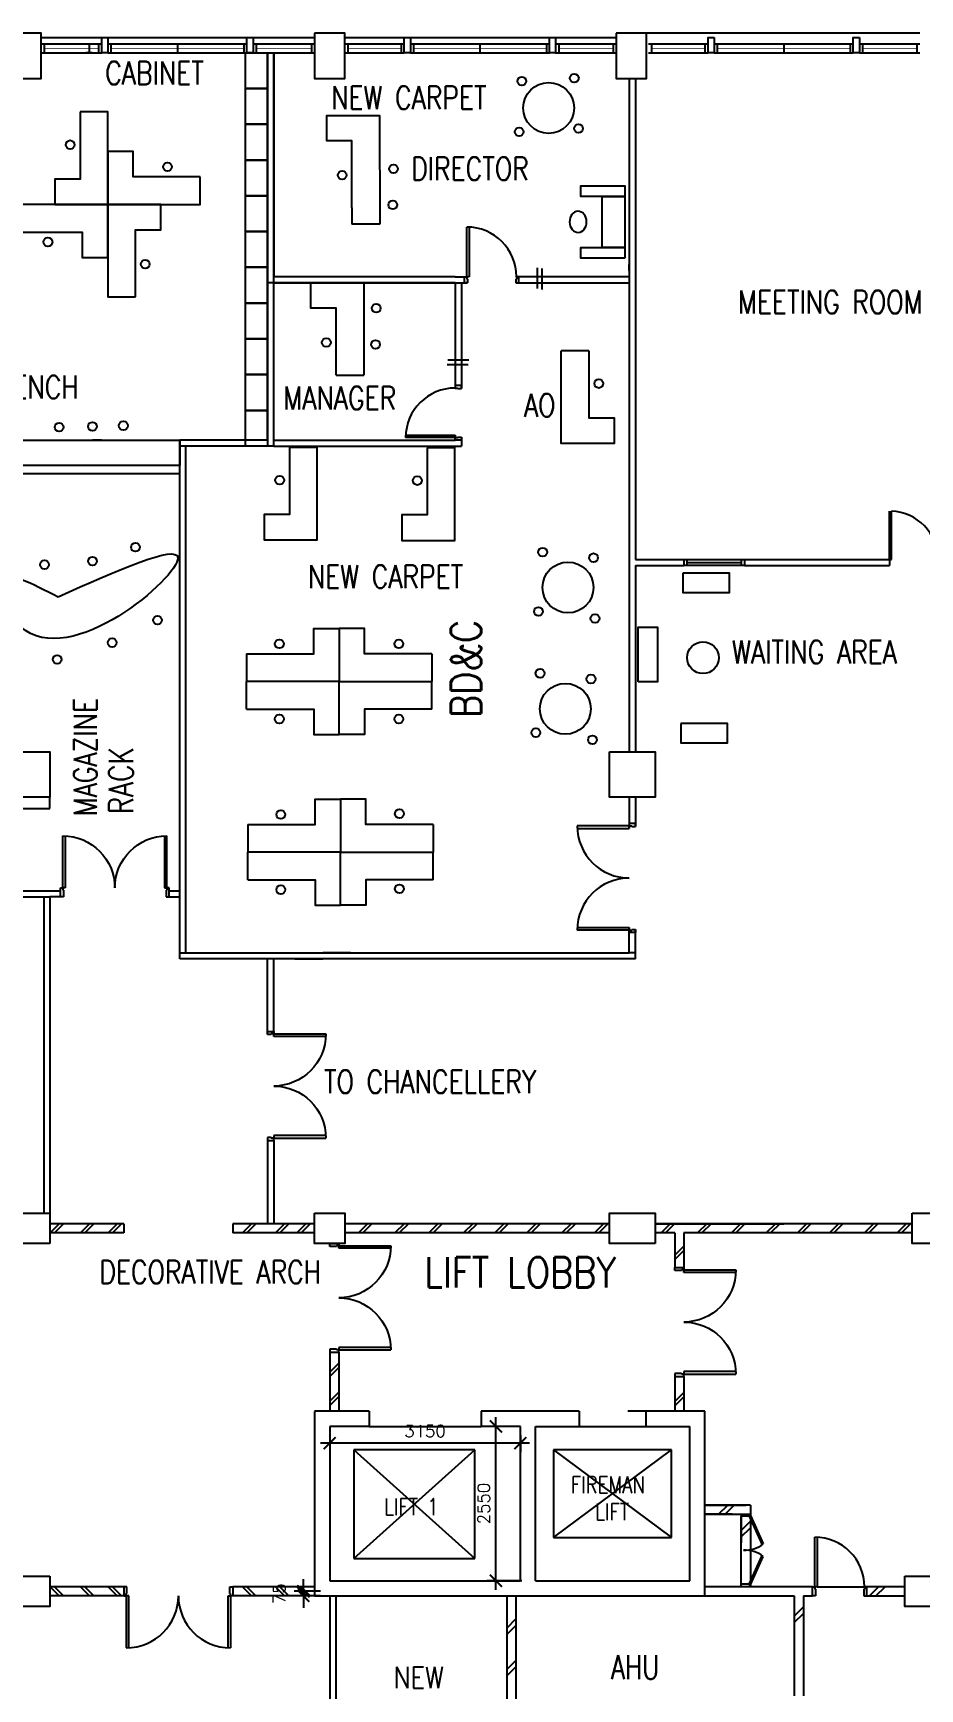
# Model space of a CAD drawing. Extents: x 2284769 to 2400769, y -845223 to -764674.
# Drawn here: x 2350620 to 2365269, y -792037 to -764674 of the extents above; entities that cross this region are included whole.
import ezdxf
from ezdxf.enums import TextEntityAlignment as Align

# ---------------------------------------------------------------- set-up
doc = ezdxf.new("R2010")
doc.units = 0
doc.header["$LTSCALE"] = 10
doc.header["$MEASUREMENT"] = 0
doc.layers.get('0').update_dxf_attribs({"linetype": 'CONTINUOUS'})
doc.layers.get('DEFPOINTS').update_dxf_attribs({"linetype": 'CONTINUOUS'})
for name, color, linetype in [('COL', 3, 'CONTINUOUS'), ('DOOR', 5, 'CONTINUOUS'), ('DR', 7, 'CONTINUOUS'), ('FITT', 5, 'CONTINUOUS'), ('H', 1, 'CONTINUOUS'), ('hatch', 7, 'CONTINUOUS'), ('LINE', 7, 'CONTINUOUS'), ('partition', 7, 'CONTINUOUS'), ('stair', 7, 'CONTINUOUS'), ('T50', 4, 'CONTINUOUS'), ('TIMBER SKIRT', 1, 'CONTINUOUS'), ('WALL', 2, 'CONTINUOUS'), ('WIN', 5, 'CONTINUOUS')]:
    doc.layers.add(name, color=color, linetype=linetype)
doc.styles.add('DIMTEXT', font='romans.shx', dxfattribs={"width": 0.8, "height": 400})
doc.styles.add('ROMANS', font='romans')
doc.styles.get("Standard").update_dxf_attribs({"font": 'ROMANS.SHX'})
doc.dimstyles.new('STANDARD$0', dxfattribs={"dimscale": 0, "dimtxt": 8, "dimasz": 6, "dimexe": 1, "dimexo": 1, "dimgap": 3, "dimtad": 1, "dimdec": 0, "dimlfac": -1, "dimrnd": 1, "dimzin": 0, "dimdsep": 46, "dimtxsty": 'Standard', "dimcen": 0, "dimclrd": 5, "dimclre": 250, "dimadec": 0, "dimazin": 0, "dimtfac": 1, "dimtdec": 4, "dimtofl": 0, "dimtmove": 0, "dimatfit": 3, "dimfxl": 1, "dimtolj": 1, "dimtzin": 0, "dimarcsym": 0})

# ---------------------------------------------------------------- blocks, each defined once
blk = doc.blocks.new('DR-1800-B')
at = {"layer": 'DR'}
for p, q in [((-50, 0), (0, 0)), ((0, 0), (0, -150)), ((-1800, 0), (-1800, -150)), ((-1750, 0), (-1800, 0)), ((-1800, -150), (-1760, -150)), ((-1760, -150), (-1760, -110)), ((-1760, -110), (-1750, -110)), ((-1760, -150), (-1760, -1010)), ((-1720, -150), (-1760, -150)), ((-1750, -110), (-1750, 0)), ((-1720, -1009), (-1720, -150)), ((-80, -1009), (-80, -150)), ((-80, -150), (-40, -150)), ((-50, -110), (-50, 0)), ((-40, -110), (-50, -110)), ((-40, -150), (-40, -110)), ((-40, -150), (-40, -1010)), ((0, -150), (-40, -150))]:
    blk.add_line(p, q, dxfattribs=at)
for centre, start, end in [((-1760, -150), 270, 0), ((-40, -150), 180.0001, 270)]:
    blk.add_arc(centre, 860, start, end, dxfattribs=at)
blk = doc.blocks.new('DR-900-B')
at = {"layer": 'DR'}
for p, q in [((0, 900), (-150, 900)), ((-150, 900), (-150, 860)), ((-150, 860), (-110, 860)), ((-110, 860), (-110, 850)), ((-110, 850), (0, 850)), ((0, 850), (0, 900)), ((-150, 40), (-970, 40)), ((-969, 80), (-150, 80)), ((-150, 80), (-150, 40)), ((-150, 40), (-110, 40)), ((-150, 0), (-150, 40)), ((0, 0), (-150, 0)), ((-110, 50), (0, 50)), ((-110, 40), (-110, 50)), ((0, 50), (0, 0))]:
    blk.add_line(p, q, dxfattribs=at)
blk.add_arc((-150, 40), 820, 90, 180, dxfattribs=at)
blk = doc.blocks.new('D1800-A')
at = {"layer": 'DR'}
for p, q in [((0, 0), (100, 0)), ((0, -50), (0, 0)), ((100, 0), (100, -40)), ((60, -50), (0, -50)), ((100, -40), (60, -40)), ((60, -40), (60, -50)), ((100, -40), (960, -40)), ((100, -80), (100, -40)), ((959, -80), (100, -80)), ((60, -1750), (0, -1750)), ((0, -1750), (0, -1800)), ((0, -1800), (100, -1800)), ((60, -1760), (60, -1750)), ((100, -1760), (60, -1760)), ((959, -1720), (100, -1720)), ((100, -1720), (100, -1760)), ((100, -1760), (960, -1760)), ((100, -1800), (100, -1760))]:
    blk.add_line(p, q, dxfattribs=at)
for centre, start, end in [((100, -40), 270.0001, 0), ((100, -1760), 0, 90)]:
    blk.add_arc(centre, 860, start, end, dxfattribs=at)
blk = doc.blocks.new('_ARCHTICK')
at = {"color": 0, "linetype": 'ByBlock', "const_width": 0.15}
blk.add_lwpolyline([(-0.5, -0.5), (0.5, 0.5)], dxfattribs=at)
blk = doc.blocks.new('*D352')
at = {"layer": 'DEFPOINTS', "color": 0, "linetype": 'Continuous', "transparency": 16777216}
for p in [(1494782, -790499), (1495217, -790424), (1495217, -790499)]:
    blk.add_point(p, dxfattribs=at)
at = {"layer": 'FITT', "color": 7, "linetype": 'Continuous', "lineweight": -2, "transparency": 16777216}
for p, q in [((1494782, -790424), (1494782, -790224)), ((1495067, -790424), (1494632, -790424)), ((1495067, -790499), (1494632, -790499)), ((1494782, -790499), (1494782, -790699))]:
    blk.add_line(p, q, dxfattribs=at)
at = {"layer": 'FITT', "color": 7, "linetype": 'Continuous', "lineweight": -2, "transparency": 16777216, "xscale": 200, "yscale": 200, "zscale": 200}
for p, rotation in [((1494782, -790424), 270), ((1494782, -790499), 90)]:
    blk.add_blockref('_ARCHTICK', p, dxfattribs=dict(at, rotation=rotation))
at = {"layer": 'FITT', "color": 7, "linetype": 'Continuous', "transparency": 16777216, "insert": (1494382, -790462), "char_height": 200, "attachment_point": 5, "rotation": 90, "style": 'ROMANS'}
blk.add_mtext('\\A1;75', dxfattribs=at)
blk = doc.blocks.new('*D350')
at = {"layer": 'DEFPOINTS', "color": 0, "linetype": 'Continuous', "transparency": 16777216}
for p in [(1497962, -787699), (1498192, -787699), (1498542, -790250)]:
    blk.add_point(p, dxfattribs=at)
at = {"layer": 'FITT', "color": 7, "linetype": 'Continuous', "lineweight": -2, "transparency": 16777216}
for p, q in [((1498042, -787699), (1497812, -787699)), ((1497962, -790400), (1497962, -787549)), ((1498392, -790250), (1497812, -790250))]:
    blk.add_line(p, q, dxfattribs=at)
at = {"layer": 'FITT', "color": 7, "linetype": 'Continuous', "lineweight": -2, "transparency": 16777216, "xscale": 200, "yscale": 200, "zscale": 200}
for p, rotation in [((1497962, -787699), 90), ((1497962, -790250), 270)]:
    blk.add_blockref('_ARCHTICK', p, dxfattribs=dict(at, rotation=rotation))
at = {"layer": 'FITT', "color": 7, "linetype": 'Continuous', "transparency": 16777216, "insert": (1497762, -788974), "char_height": 200, "attachment_point": 5, "rotation": 90, "style": 'ROMANS'}
blk.add_mtext('\\A1;2550', dxfattribs=at)
blk = doc.blocks.new('*D351')
at = {"layer": 'DEFPOINTS', "color": 0, "linetype": 'Continuous', "transparency": 16777216}
for p in [(1495217, -787700), (1498367, -787700), (1495217, -787976)]:
    blk.add_point(p, dxfattribs=at)
at = {"layer": 'FITT', "color": 7, "linetype": 'Continuous', "lineweight": -2, "transparency": 16777216}
for p, q in [((1498517, -787976), (1495067, -787976)), ((1495217, -787850), (1495217, -788126)), ((1498367, -787850), (1498367, -788126))]:
    blk.add_line(p, q, dxfattribs=at)
at = {"layer": 'FITT', "color": 7, "linetype": 'Continuous', "lineweight": -2, "transparency": 16777216, "xscale": 200, "yscale": 200, "zscale": 200, "rotation": 180}
blk.add_blockref('_ARCHTICK', (1495217, -787976), dxfattribs=at)
at = {"layer": 'FITT', "color": 7, "linetype": 'Continuous', "lineweight": -2, "transparency": 16777216, "xscale": 200, "yscale": 200, "zscale": 200}
blk.add_blockref('_ARCHTICK', (1498367, -787976), dxfattribs=at)
at = {"layer": 'FITT', "color": 7, "linetype": 'Continuous', "transparency": 16777216, "insert": (1496792, -787776), "char_height": 200, "attachment_point": 5, "style": 'ROMANS'}
blk.add_mtext('\\A1;3150', dxfattribs=at)
blk = doc.blocks.new('d900-1b1')
at = {"layer": 'DR'}
for p, q in [((40, 100), (40, 920)), ((80, 919), (80, 100)), ((0, 0), (0, 100)), ((0, 100), (40, 100)), ((50, 0), (0, 0)), ((80, 100), (40, 100)), ((40, 100), (40, 60)), ((40, 60), (50, 60)), ((50, 60), (50, 0)), ((860, 60), (850, 60)), ((850, 60), (850, 0)), ((850, 0), (900, 0)), ((860, 100), (860, 60)), ((900, 100), (860, 100)), ((900, 0), (900, 100))]:
    blk.add_line(p, q, dxfattribs=at)
blk.add_arc((40, 100), 820, 0, 90, dxfattribs=at)
blk = doc.blocks.new('A$C4FA52658')
at = {"color": 3, "ltscale": 2}
for p, q in [((650, 2975), (-250, 2975)), ((-250, 2974), (-250, -75)), ((650, 2975), (650, 2725)), ((2500, 2975), (2500, 2725)), ((3400, 2975), (2500, 2975)), ((4123.2, 2975), (3400, 2975)), ((4123.2, 2975), (4123.2, 2725)), ((5223.2, 2975), (5223.2, 2725.3)), ((6200, 2975), (5223.2, 2975)), ((6200, -76), (6200, 2975)), ((0, 2725), (0, 175)), ((650, 2725), (0, 2725)), ((3150, 2725), (2500, 2725)), ((3150, 174.5), (3150, 2724)), ((3400, 2725), (4123.2, 2725.1)), ((3400, 174.6), (3400, 2724)), ((5223.2, 2725.3), (5950, 2725.4)), ((5950, 175), (5950, 2725.4)), ((0, 175), (3150, 174.5)), ((3400, 174.4), (5950, 175)), ((-250, -75), (6200, -76))]:
    blk.add_line(p, q, dxfattribs=at)
at = {"color": 5}
for p, q in [((650, 2725), (2500, 2725)), ((4123.2, 2725.1), (5223.2, 2725.3)), ((400, 540), (2400, 2340)), ((400, 2340), (2400, 540)), ((3698.2, 890), (5648.2, 2340)), ((3698.2, 2340), (5648.2, 890))]:
    blk.add_line(p, q, dxfattribs=at)
at = {"ltscale": 2}
for p, q in [((400, 2340), (400, 540)), ((2400, 2340), (400, 2340)), ((2400, 540), (2400, 2340)), ((3698.2, 2340), (3698.2, 890)), ((5648.2, 2340), (3698.2, 2340)), ((5648.2, 890), (5648.2, 2340)), ((3698.2, 890), (5648.2, 890)), ((400, 540), (2400, 540))]:
    blk.add_line(p, q, dxfattribs=at)
at = {"color": 3, "ltscale": 10, "style": 'ROMANS', "width": 0.8}
for s, p in [('FIREMAN', (3984.5, 1624.3)), ('LIFT 1', (902.6, 1258.9)), ('LIFT ', (4388.2, 1174.2))]:
    blk.add_text(s, height=275, dxfattribs=at).set_placement(p)
at = {"layer": 'FITT', "color": 30, "linetype": 'Continuous'}
dim = blk.add_linear_dim(base=(0, 2448.1), p1=(3150, 2724), p2=(0, 2724), dimstyle='STANDARD$0', override={"dimscale": 100, "dimtxt": 2, "dimasz": 2, "dimexe": 1.5, "dimexo": 1.5, "dimgap": 1, "dimtxsty": 'ROMANS', "dimblk": 'ARCHTICK', "dimdle": 1.5, "dimclrd": 7, "dimclre": 7, "dimclrt": 7, "dimtdec": 0, "dimtmove": 2}, dxfattribs=at)
dim.commit()
dim.dimension.update_dxf_attribs({"geometry": '*D351', "text_midpoint": (1575, 2648.1), "insert": (-1495217.2, 790424.1)})
for base, p1, p2, picture, middle, set_off in [((2744.6762, 2724.9984), (3324.7117, 174.532), (2974.7117, 2724.9984), '*D350', (2544.6762, 1449.7652), (-1495217.1726, 790424.1037)), ((-435, -75), (0, 0), (0, -75), '*D352', (-835, -37.5), (-1495217.2, 790424.1))]:
    dim = blk.add_linear_dim(base=base, p1=p1, p2=p2, angle=90, dimstyle='STANDARD$0', override={"dimscale": 100, "dimtxt": 2, "dimasz": 2, "dimexe": 1.5, "dimexo": 1.5, "dimgap": 1, "dimtxsty": 'ROMANS', "dimblk": 'ARCHTICK', "dimdle": 1.5, "dimclrd": 7, "dimclre": 7, "dimclrt": 7, "dimtdec": 0, "dimtmove": 2}, dxfattribs=at)
    dim.commit()
    dim.dimension.update_dxf_attribs({"geometry": picture, "text_midpoint": middle, "insert": set_off})
blk = doc.blocks.new('A$C208A67C2')
at = {"layer": 'FITT', "color": 30, "linetype": 'Continuous'}
blk.add_blockref('A$C4FA52658', (0, 0), dxfattribs=at)

msp = doc.modelspace()

# ---------------------------------------------------------------- linework, layer by layer
at = {"color": 0}
for p, q in [((2350752.4, -764749.1), (2355269.4, -764749.1)), ((2355769.4, -764749.1), (2360252.4, -764749.1)), ((2365269.4, -764674.1), (2360752.4, -764674.1)), ((2361369.4, -773374.1), (2362369.4, -773374.1)), ((2362369.4, -773474.1), (2361369.4, -773474.1)), ((2361419.4, -773424.1), (2362319.4, -773424.1))]:
    msp.add_line(p, q, dxfattribs=at)
at = {"linetype": 'Continuous', "ltscale": 0.6}
for p, q in [((2354594.4, -764999.1), (2354594.4, -768499.1)), ((2354594.4, -764999.1), (2354594.4, -768699.1)), ((2356344.7, -766034), (2356347.4, -767834)), ((2355887.1, -767563.6), (2355887.1, -767834)), ((2356347.4, -767834), (2355887.1, -767834)), ((2360469.4, -768599.1), (2360469.4, -768499.1)), ((2354594.4, -768799.1), (2357594.4, -768799.1)), ((2357594.4, -768699.1), (2357794.4, -768699.1)), ((2357594.4, -768799.1), (2357794.4, -768799.1)), ((2357594.4, -768799.1), (2357594.4, -770539.1)), ((2357594.4, -768799.1), (2357694.4, -768799.1)), ((2357694.4, -768799.1), (2357694.4, -770549.1)), ((2360469.4, -768699.1), (2358594.4, -768699.1)), ((2358594.4, -768799.1), (2360469.4, -768799.1)), ((2359801.5, -769923.9), (2359343.8, -769923.9)), ((2355626.4, -770328.7), (2356084.1, -770328.7)), ((2354594.4, -771499.1), (2353044.4, -771499.1)), ((2354594.4, -771499.1), (2354594.4, -771399.1)), ((2354594.4, -771399.1), (2357594.4, -771399.1)), ((2354594.4, -771499.1), (2357694.4, -771499.1)), ((2357694.4, -771349.1), (2357694.4, -771499.1)), ((2354144.9, -774930.8), (2354144.9, -775388.4)), ((2357204.1, -774930.8), (2357204.1, -775388.4)), ((2357204.1, -774930.8), (2357204.1, -775388.4)), ((2357204.1, -774930.8), (2357204.1, -775388.4)), ((2354144.9, -775846.1), (2354144.9, -775388.4)), ((2357204.1, -775846.1), (2357204.1, -775388.4)), ((2357204.1, -775846.1), (2357204.1, -775388.4)), ((2357204.1, -775846.1), (2357204.1, -775388.4)), ((2354168.6, -777750.9), (2354168.6, -778208.5)), ((2357227.7, -777750.9), (2357227.7, -778208.5)), ((2357227.7, -777750.9), (2357227.7, -778208.5)), ((2357227.7, -777750.9), (2357227.7, -778208.5)), ((2354168.6, -778666.2), (2354168.6, -778208.5)), ((2357227.7, -778666.2), (2357227.7, -778208.5)), ((2357227.7, -778666.2), (2357227.7, -778208.5)), ((2357227.7, -778666.2), (2357227.7, -778208.5)), ((2350894.4, -778849.1), (2351069.4, -778849.1)), ((2352869.4, -778849.1), (2353044.4, -778849.1)), ((2352869.4, -778949.1), (2353044.4, -778949.1)), ((2360569.4, -779974.1), (2360569.4, -779486.6)), ((2354494.4, -779974.1), (2353044.4, -779974.1)), ((2354494.4, -781224.1), (2354494.4, -779974.1)), ((2354594.4, -781174.1), (2354594.4, -779974.1)), ((2354946.1, -779974.1), (2355403.8, -779974.1)), ((2354946.1, -779974.1), (2355403.8, -779974.1)), ((2354946.1, -779974.1), (2355403.8, -779974.1)), ((2355861.4, -779874.1), (2355403.8, -779874.1)), ((2355861.4, -779874.1), (2355403.8, -779874.1)), ((2355861.4, -779874.1), (2355403.8, -779874.1)), ((2354494.4, -782974.1), (2354494.4, -784349.1)), ((2354594.4, -782974.1), (2354594.4, -784349.1)), ((2352119.4, -784349.1), (2352119.4, -784499.1)), ((2353919.4, -784349.1), (2353919.4, -784499.1))]:
    msp.add_line(p, q, dxfattribs=at)
at = {"color": 0, "ltscale": 0.6}
for p, q in [((2358946, -768551.6), (2358946, -768896.7)), ((2359024, -768563.6), (2359024, -768908.7)), ((2357460, -770148.8), (2357805.1, -770148.8)), ((2357472, -770070.9), (2357817.1, -770070.9)), ((2364769.4, -773374.1), (2364769.4, -773474.1)), ((2364769.4, -773374.1), (2364799.4, -773374.1)), ((2360469.4, -779874.1), (2360469.4, -779456.6)), ((2360569.4, -779874.1), (2360469.4, -779874.1)), ((2360569.4, -779874.1), (2360469.4, -779874.1)), ((2360469.4, -779874.1), (2360469.4, -779874.1)), ((2360144.4, -784174.1), (2360894.4, -784174.1)), ((2360144.4, -784674.1), (2360144.4, -784174.1)), ((2360894.4, -784174.1), (2360894.4, -784674.1)), ((2365144.4, -784174.1), (2365894.4, -784174.1)), ((2365144.4, -784674.1), (2365144.4, -784174.1)), ((2360894.4, -784349.1), (2363019.4, -784349.1)), ((2360894.4, -784674.1), (2360144.4, -784674.1)), ((2365894.4, -784674.1), (2365144.4, -784674.1))]:
    msp.add_line(p, q, dxfattribs=at)
at = {"color": 0, "ltscale": 2}
msp.add_line((2361369.4, -787449.1), (2360444.4, -787449.1), dxfattribs=at)
at = {"linetype": 'Continuous', "ltscale": 0.6}
for points in [[(2354127.4, -764999.1), (2354494.4, -764999.1), (2354494.4, -765590), (2354127.4, -765590)], [(2354127.4, -765590), (2354494.4, -765590), (2354494.4, -766180.9), (2354127.4, -766180.9)], [(2351394.4, -765975.8), (2351394.4, -767085.6), (2350976.7, -767085.6), (2350976.7, -767505.3), (2351852, -767505.3), (2351852, -765975.8)], [(2354127.4, -766180.9), (2354494.4, -766180.9), (2354494.4, -766771.8), (2354127.4, -766771.8)], [(2353381.6, -767047.7), (2352271.7, -767047.7), (2352271.7, -766630), (2351852, -766630), (2351852, -767505.3), (2353381.6, -767505.3)], [(2354127.4, -766771.8), (2354494.4, -766771.8), (2354494.4, -767362.7), (2354127.4, -767362.7)], [(2360394.4, -767372.8), (2359668, -767372.8), (2359668, -767197.2), (2360394.4, -767197.2)], [(2350322.5, -767963), (2351432.3, -767963), (2351432.3, -768380.7), (2351852, -768380.7), (2351852, -767505.3), (2350322.5, -767505.3)], [(2352309.7, -769034.9), (2352309.7, -767925), (2352727.4, -767925), (2352727.4, -767505.3), (2351852, -767505.3), (2351852, -769034.9)], [(2354127.4, -767362.7), (2354494.4, -767362.7), (2354494.4, -767953.6), (2354127.4, -767953.6)], [(2360019.7, -767372.8), (2360394.4, -767372.8), (2360394.4, -768219.4), (2360019.7, -768219.4)], [(2354127.4, -767953.6), (2354494.4, -767953.6), (2354494.4, -768544.5), (2354127.4, -768544.5)], [(2360394.4, -768395), (2359668, -768395), (2359668, -768219.4), (2360394.4, -768219.4)], [(2354127.4, -768544.5), (2354494.4, -768544.5), (2354494.4, -769135.4), (2354127.4, -769135.4)], [(2354127.4, -769135.4), (2354494.4, -769135.4), (2354494.4, -769726.3), (2354127.4, -769726.3)], [(2354127.4, -769726.3), (2354494.4, -769726.3), (2354494.4, -770317.2), (2354127.4, -770317.2)], [(2354127.4, -770317.2), (2354494.4, -770317.2), (2354494.4, -770908.1), (2354127.4, -770908.1)], [(2354127.4, -770908.1), (2354494.4, -770908.1), (2354494.4, -771499), (2354127.4, -771499)], [(2348145, -771400.1), (2353044.4, -771400.1), (2353044.4, -771817.1), (2348142.4, -771817.1)], [(2354856.1, -771520.4), (2354856.1, -772630.3), (2354438.3, -772630.3), (2354438.3, -773050), (2355313.7, -773050), (2355313.7, -771520.4)], [(2357129.7, -771526.9), (2357129.7, -772636.8), (2356712, -772636.8), (2356712, -773056.5), (2357587.4, -773056.5), (2357587.4, -771526.9)], [(2353044.4, -771817.1), (2348142.4, -771817.1), (2348142.4, -771950.1), (2353044.4, -771950.1)], [(2350894.4, -777489.9), (2350894.4, -777299.1), (2349953.6, -777299.1), (2349953.6, -777489.9)]]:
    msp.add_lwpolyline(points, close=True, dxfattribs=at)
for points in [[(2355887.1, -767563.6), (2355887.1, -766453.7), (2355469.4, -766453.7), (2355469.4, -766034), (2356344.7, -766034), (2356347.4, -767834)], [(2355626.4, -770328.7), (2355626.4, -769218.8), (2355208.7, -769218.8), (2355208.7, -768799.1), (2356084.1, -768799.1), (2356084.1, -770328.7)], [(2359801.5, -769923.9), (2359801.5, -771033.8), (2360219.2, -771033.8), (2360219.2, -771453.5), (2359343.8, -771453.5), (2359343.8, -769923.9)], [(2354144.9, -774930.8), (2355254.8, -774930.8), (2355254.8, -774513.1), (2355674.5, -774513.1), (2355674.5, -775388.4), (2354144.9, -775388.4)], [(2357204.1, -774930.8), (2356094.2, -774930.8), (2356094.2, -774513.1), (2355674.5, -774513.1), (2355674.5, -775388.4), (2357204.1, -775388.4)], [(2354144.9, -775846.1), (2355254.8, -775846.1), (2355254.8, -776263.8), (2355674.5, -776263.8), (2355674.5, -775388.4), (2354144.9, -775388.4)], [(2357204.1, -775846.1), (2356094.2, -775846.1), (2356094.2, -776263.8), (2355674.5, -776263.8), (2355674.5, -775388.4), (2357204.1, -775388.4)], [(2354168.6, -777750.9), (2355278.5, -777750.9), (2355278.5, -777333.1), (2355698.2, -777333.1), (2355698.2, -778208.5), (2354168.6, -778208.5)], [(2357227.7, -777750.9), (2356117.8, -777750.9), (2356117.8, -777333.1), (2355698.2, -777333.1), (2355698.2, -778208.5), (2357227.7, -778208.5)], [(2354168.6, -778666.2), (2355278.5, -778666.2), (2355278.5, -779083.9), (2355698.2, -779083.9), (2355698.2, -778208.5), (2354168.6, -778208.5)], [(2357227.7, -778666.2), (2356117.8, -778666.2), (2356117.8, -779083.9), (2355698.2, -779083.9), (2355698.2, -778208.5), (2357227.7, -778208.5)]]:
    msp.add_lwpolyline(points, dxfattribs=at)
at = {"color": 0, "ltscale": 0.6}
for points in [[(2361355.5, -773598.5), (2361355.5, -773915.6), (2362122.9, -773915.6), (2362122.9, -773598.5)], [(2360616.2, -775393), (2360616.2, -774490.8), (2360933, -774490.8), (2360933, -775393)], [(2361321.9, -776083.3), (2361321.9, -776400.3), (2362089.3, -776400.3), (2362089.3, -776083.3)]]:
    msp.add_lwpolyline(points, close=True, dxfattribs=at)
for centre, radius in [((2358693.6, -765466.3), 72.4), ((2359136.8, -765911.1), 420.4), ((2359560.2, -765418.3), 72.4), ((2358648.5, -766305.8), 72.4), ((2359631, -766250.9), 72.4), ((2351231.6, -766518.2), 72.4), ((2352839.2, -766884.9), 72.4), ((2355724.3, -767021.1), 72.4), ((2356572.6, -766915.9), 72.4), ((2356560.9, -767513.2), 72.4), ((2350864.9, -768125.8), 72.4), ((2352472.5, -768492.5), 72.4), ((2356289, -769221.3), 72.4), ((2355463.6, -769786.2), 72.4), ((2356277.3, -769818.6), 72.4), ((2359964.2, -770466.4), 72.4), ((2351048.4, -771186.7), 72.4), ((2351599.4, -771173.7), 72.4), ((2352110.4, -771160.7), 72.4), ((2354693.3, -772062.9), 72.4), ((2356966.9, -772069.4), 72.4), ((2352309.8, -773170.4), 72.4), ((2359037.7, -773249.9), 72.4), ((2350807.5, -773458.6), 72.4), ((2351600.7, -773398.6), 72.4), ((2359455.8, -773836.2), 420.4), ((2359879.2, -773343.3), 72.4), ((2352674.4, -774375.1), 72.4), ((2358967.5, -774230.8), 72.4), ((2359902.5, -774347.6), 72.4), ((2351926.8, -774747.2), 72.4), ((2354687.4, -774768), 72.4), ((2356661.6, -774768), 72.4), ((2361685.9, -774995.5), 263.2), ((2351017.8, -775024.2), 72.4), ((2358994.4, -775253.9), 72.4), ((2359412.5, -775840.2), 420.4), ((2359835.9, -775347.3), 72.4), ((2354687.4, -776008.9), 72.4), ((2356661.6, -776008.9), 72.4), ((2358924.3, -776234.8), 72.4), ((2359859.3, -776351.6), 72.4), ((2354711, -777588.1), 72.4), ((2356670.5, -777573.2), 72.4), ((2354711, -778828.9), 72.4), ((2356670.5, -778814), 72.4)]:
    msp.add_circle(centre, radius, dxfattribs=at)
at = {"linetype": 'Continuous', "ltscale": 0.6, "extrusion": (0, 0, -1)}
msp.add_ellipse((2359623, -767792.8), major_axis=(-3.5, 174.5), ratio=0.8062577, dxfattribs=at)
at = {"linetype": 'Continuous', "ltscale": 0.6, "end_tangent": (-0.9595773, -0.2814452)}
msp.add_spline([(2351031.4, -773989.6), (2350083.4, -773710.3), (2350412.7, -774485.5), (2353010.7, -773344.7), (2351031.4, -773989.6)], degree=3, dxfattribs=at)
at = {"layer": 'COL', "color": 0}
for points in [[(2350252.4, -764674.1), (2350252.4, -765424.1), (2350752.4, -765424.1), (2350752.4, -764674.1)], [(2355269.4, -764674.1), (2355269.4, -765424.1), (2355769.4, -765424.1), (2355769.4, -764674.1)], [(2360252.4, -764674.1), (2360252.4, -765424.1), (2360752.4, -765424.1), (2360752.4, -764674.1)], [(2360252.4, -764674.1), (2360252.4, -765424.1), (2360752.4, -765424.1), (2360752.4, -764674.1)], [(2350144.4, -776549.1), (2350894.4, -776549.1), (2350894.4, -777299.1), (2350144.4, -777299.1)], [(2360144.4, -776549.1), (2360894.4, -776549.1), (2360894.4, -777299.1), (2360144.4, -777299.1)], [(2350894.4, -784674.1), (2350144.4, -784674.1), (2350144.4, -784174.1), (2350894.4, -784174.1)], [(2355269.4, -784174.1), (2355769.4, -784174.1), (2355769.4, -784674.1), (2355269.4, -784674.1)], [(2360894.4, -784674.1), (2360144.4, -784674.1), (2360144.4, -784174.1), (2360894.4, -784174.1)], [(2365144.4, -784174.1), (2365894.4, -784174.1), (2365894.4, -784674.1), (2365144.4, -784674.1)], [(2350894.4, -790174.1), (2350894.4, -790674.1), (2350144.4, -790674.1), (2350144.4, -790174.1)], [(2365019.4, -790174.1), (2365869.4, -790174.1), (2365869.4, -790674.1), (2365019.4, -790674.1)]]:
    msp.add_lwpolyline(points, close=True, dxfattribs=at)
at = {"layer": 'COL'}
msp.add_lwpolyline([(2360252.4, -764674.1), (2360252.4, -765424.1), (2360752.4, -765424.1), (2360752.4, -764674.1)], close=True, dxfattribs=at)
at = {"layer": 'DOOR', "color": 0}
for p, q in [((2364769.4, -773374.1), (2364769.4, -772574.7)), ((2364799.4, -773374.1), (2364799.4, -772574.7)), ((2362319.4, -789144.1), (2362319.4, -789182.1)), ((2362444.4, -789182.1), (2362319.4, -789182.1)), ((2362469.4, -789169.1), (2362444.4, -789169.1)), ((2362444.4, -789169.1), (2362444.4, -789182.1)), ((2362448.6, -789182.9), (2362469.4, -789169.1)), ((2362448.6, -789182.9), (2362662.6, -789654.9)), ((2362469.4, -789144.1), (2362469.4, -789169.1)), ((2362469.4, -789169.1), (2362682.7, -789640)), ((2362448.6, -790305.2), (2362662.6, -789833.2)), ((2362469.4, -790319.1), (2362682.7, -789848.1)), ((2362444.4, -790306.1), (2362319.4, -790306.1)), ((2362319.4, -790344.1), (2362319.4, -790306.1)), ((2362444.4, -790319.1), (2362444.4, -790306.1)), ((2362469.4, -790319.1), (2362444.4, -790319.1)), ((2362448.6, -790305.2), (2362469.4, -790319.1)), ((2362469.4, -790344.1), (2362469.4, -790319.1))]:
    msp.add_line(p, q, dxfattribs=at)
for centre, radius, start, end in [((2364769.4, -773374.1), 800, 0, 87.8509), ((2362375.7, -789246.7), 499, 267.5509, 307.96545), ((2362375.7, -790241.5), 499, 52.03455, 92.4491)]:
    msp.add_arc(centre, radius, start, end, dxfattribs=at)
at = {"layer": 'DR', "color": 0}
for points in [[(2355519.4, -790499.1), (2355519.4, -794499.1)], [(2355619.4, -790499.2), (2355619.4, -794499.1)]]:
    msp.add_lwpolyline(points, dxfattribs=at)
at = {"layer": 'H', "color": 0}
for p, q in [((2350902.6, -784499.1), (2351052.6, -784349.1)), ((2350973.3, -784499.1), (2351123.3, -784349.1)), ((2351403, -784499.1), (2351553, -784349.1)), ((2351473.7, -784499.1), (2351623.7, -784349.1)), ((2351858.5, -784499.1), (2352008.5, -784349.1)), ((2351929.2, -784499.1), (2352079.2, -784349.1)), ((2354079.6, -784499.1), (2354229.6, -784349.1)), ((2354150.3, -784499.1), (2354300.3, -784349.1)), ((2354625, -784499.1), (2354775, -784349.1)), ((2354695.7, -784499.1), (2354845.7, -784349.1)), ((2354974.8, -784499.1), (2355124.8, -784349.1)), ((2355045.5, -784499.1), (2355195.5, -784349.1)), ((2350902.6, -790349.1), (2351052.6, -790499.1)), ((2350973.3, -790349.1), (2351123.3, -790499.1)), ((2351403, -790349.1), (2351553, -790499.1)), ((2351473.7, -790349.1), (2351623.7, -790499.1)), ((2351858.5, -790349.1), (2352008.5, -790499.1)), ((2351929.2, -790349.1), (2352079.2, -790499.1)), ((2354079.6, -790349.1), (2354229.6, -790499.1)), ((2354150.3, -790349.1), (2354300.3, -790499.1)), ((2354625, -790349.1), (2354775, -790499.1)), ((2354695.7, -790349.1), (2354845.7, -790499.1)), ((2354974.8, -790349.1), (2355124.8, -790499.1)), ((2355045.5, -790349.1), (2355195.5, -790499.1))]:
    msp.add_line(p, q, dxfattribs=at)
at = {"layer": 'hatch', "color": 0}
for p, q in [((2356144.4, -784349.1), (2355994.4, -784499.1)), ((2356216, -784349.1), (2356066, -784499.1)), ((2356747.8, -784349.1), (2356597.8, -784499.1)), ((2356819.4, -784349.1), (2356669.4, -784499.1)), ((2357304.9, -784349.1), (2357154.9, -784499.1)), ((2357376.5, -784349.1), (2357226.5, -784499.1)), ((2357882.2, -784349.1), (2357732.2, -784499.1)), ((2357953.9, -784349.1), (2357803.9, -784499.1)), ((2358395.8, -784349.1), (2358245.8, -784499.1)), ((2358467.5, -784349.1), (2358317.5, -784499.1)), ((2358925.3, -784349.1), (2358775.3, -784499.1)), ((2358996.9, -784349.1), (2358846.9, -784499.1)), ((2359506, -784349.1), (2359356, -784499.1)), ((2359577.6, -784349.1), (2359427.6, -784499.1)), ((2360044.9, -784349.1), (2359894.9, -784499.1)), ((2360116.5, -784349.1), (2359966.5, -784499.1)), ((2361144.4, -784349.1), (2360994.4, -784499.1)), ((2361216, -784349.1), (2361066, -784499.1)), ((2361747.8, -784349.1), (2361597.8, -784499.1)), ((2361819.4, -784349.1), (2361669.4, -784499.1)), ((2362304.9, -784349.1), (2362154.9, -784499.1)), ((2362376.5, -784349.1), (2362226.5, -784499.1)), ((2362882.2, -784349.1), (2362732.2, -784499.1)), ((2362953.9, -784349.1), (2362803.9, -784499.1)), ((2363395.8, -784349.1), (2363245.8, -784499.1)), ((2363467.5, -784349.1), (2363317.5, -784499.1)), ((2363925.3, -784349.1), (2363775.3, -784499.1)), ((2363996.9, -784349.1), (2363846.9, -784499.1)), ((2364506, -784349.1), (2364356, -784499.1)), ((2364577.6, -784349.1), (2364427.6, -784499.1)), ((2365044.9, -784349.1), (2364894.9, -784499.1)), ((2365116.5, -784349.1), (2364966.5, -784499.1)), ((2361219.4, -784871.3), (2361369.4, -784721.3)), ((2361219.4, -784943), (2361369.4, -784793)), ((2355519.4, -786804.7), (2355669.4, -786654.7)), ((2355519.4, -786876.3), (2355669.4, -786726.3)), ((2355519.4, -787282.4), (2355669.4, -787132.4)), ((2355519.4, -787354.1), (2355669.4, -787204.1)), ((2361219.4, -787286.1), (2361369.4, -787136.1)), ((2361219.4, -787357.7), (2361369.4, -787207.7)), ((2361944.4, -789149.1), (2362094.4, -788999.1)), ((2362050.5, -789149.1), (2362200.5, -788999.1)), ((2362319.4, -790349.1), (2362319.4, -789182.1)), ((2362319.4, -789416.9), (2362469.4, -789266.9)), ((2362319.4, -789523), (2362469.4, -789373)), ((2364437.4, -790499.1), (2364587.4, -790349.1)), ((2364543.5, -790499.1), (2364693.5, -790349.1)), ((2363194.4, -790833.4), (2363344.4, -790683.4)), ((2358444.4, -791031.1), (2358594.4, -790881.1)), ((2358444.4, -791137.1), (2358594.4, -790987.1)), ((2363194.4, -790939.5), (2363344.4, -790789.5)), ((2358444.4, -791717.3), (2358594.4, -791567.3)), ((2358444.4, -791823.4), (2358594.4, -791673.4))]:
    msp.add_line(p, q, dxfattribs=at)
at = {"layer": 'LINE', "color": 0}
msp.add_lwpolyline([(2363574.4, -790349.1), (2364354.4, -790349.1)], dxfattribs=at)
at = {"layer": 'partition', "color": 0}
for p, q in [((2351594.4, -764999.1), (2351494.4, -764999.1)), ((2357494.4, -764999.1), (2357594.4, -764999.1)), ((2360469.4, -765424.1), (2360469.4, -775374.1)), ((2360569.4, -765424.1), (2360569.4, -773374.1)), ((2360569.4, -773374.1), (2361369.4, -773374.1)), ((2360569.4, -773474.1), (2361369.4, -773474.1)), ((2360569.4, -773474.1), (2360569.4, -776549.1)), ((2361369.4, -773374.1), (2361369.4, -773474.1)), ((2361419.4, -773374.1), (2361419.4, -773474.1)), ((2362319.4, -773374.1), (2362319.4, -773474.1)), ((2362369.4, -773374.1), (2362369.4, -773474.1)), ((2362369.4, -773374.1), (2364769.4, -773374.1)), ((2362369.4, -773474.1), (2364769.4, -773474.1)), ((2360469.4, -775374.1), (2360469.4, -776549.1)), ((2360469.4, -777299.1), (2360469.4, -777816.6)), ((2360569.4, -777299.1), (2360569.4, -777786.6)), ((2343396.4, -778849.1), (2350923.4, -778849.1)), ((2343406.4, -778949.1), (2350894.4, -778949.1))]:
    msp.add_line(p, q, dxfattribs=at)
for points in [[(2354494.4, -771399.1), (2354494.4, -764999.1)], [(2354594.4, -771499.1), (2354594.4, -764999.1)], [(2356444.4, -768699.1), (2354594.4, -768699.1)], [(2356444.4, -768799.1), (2354594.4, -768799.1)], [(2350794.4, -778949.1), (2350794.4, -784174.1)], [(2350894.4, -778949.1), (2350894.4, -780286)], [(2353044.4, -779874.1), (2353044.4, -779874.1), (2357494.4, -779874.1)], [(2360569.4, -779974.1), (2354594.4, -779974.1), (2354594.4, -779974.1)], [(2357494.4, -779874.1), (2360469.4, -779874.1)], [(2350894.4, -780286), (2350894.4, -784174.1)]]:
    msp.add_lwpolyline(points, dxfattribs=at)
at = {"layer": 'partition'}
for points in [[(2354494.4, -771399.1), (2354494.4, -764999.1)], [(2353044.4, -779974.1), (2353044.4, -771399.1)], [(2353144.4, -779874.1), (2353144.4, -771499.1)]]:
    msp.add_lwpolyline(points, dxfattribs=at)
at = {"layer": 'partition', "linetype": 'Continuous'}
for points in [[(2357594.4, -768799.1), (2354494.4, -768799.1)], [(2357594.4, -768699.1), (2354594.4, -768699.1)], [(2351748.9, -771399.1), (2351598.9, -771399.1)], [(2354494.4, -771399.1), (2353044.4, -771399.1)], [(2354494.4, -771499.1), (2353144.4, -771499.1)]]:
    msp.add_lwpolyline(points, dxfattribs=at)
at = {"layer": 'WALL', "color": 0}
for p, q in [((2351119.4, -778949.1), (2350894.4, -778949.1)), ((2355203.4, -779974.1), (2353853.4, -779974.1)), ((2352119.4, -784349.1), (2350894.4, -784349.1)), ((2355269.4, -784349.1), (2353919.4, -784349.1)), ((2360144.4, -784349.1), (2355769.4, -784349.1)), ((2365144.4, -784349.1), (2360894.4, -784349.1)), ((2352119.4, -784499.1), (2350894.4, -784499.1)), ((2355269.4, -784499.1), (2353919.4, -784499.1)), ((2360144.4, -784499.1), (2355769.4, -784499.1)), ((2361219.4, -784499.1), (2360894.4, -784499.1)), ((2361219.4, -784499.1), (2361219.4, -785074.1)), ((2361369.4, -784499.1), (2361369.4, -785154.1)), ((2365144.4, -784499.1), (2361369.4, -784499.1)), ((2355519.4, -786474.1), (2355519.4, -787449.1)), ((2355669.4, -786474.1), (2355669.4, -787449.1)), ((2361219.4, -786874.1), (2361219.4, -787449.1)), ((2361369.4, -786874.1), (2361369.4, -787449.1)), ((2362469.4, -788999.1), (2361719.4, -788999.1)), ((2361719.4, -788999.1), (2362394.4, -788999.1)), ((2362469.4, -788999.1), (2362469.4, -789149.1)), ((2361719.4, -789149.1), (2362469.4, -789149.1)), ((2362169.4, -789149.1), (2361719.4, -789149.1)), ((2362319.4, -789149.1), (2362319.4, -789624.1)), ((2352119.4, -790349.1), (2350894.4, -790349.1)), ((2352119.4, -790499.1), (2350894.4, -790499.1)), ((2355269.4, -790349.1), (2353919.4, -790349.1)), ((2355269.4, -790499.1), (2353919.4, -790499.1)), ((2358444.4, -790499.6), (2358444.4, -793424.1)), ((2358594.4, -790499.1), (2358594.4, -793424.1)), ((2363494.4, -790349.1), (2361719.4, -790349.1)), ((2361719.4, -790499.1), (2363194.4, -790499.1)), ((2363194.4, -790499.1), (2363194.4, -792149.1)), ((2363344.4, -790499.1), (2363344.4, -792149.1)), ((2363344.4, -790499.1), (2363494.4, -790499.1)), ((2365019.4, -790349.1), (2364394.4, -790349.1)), ((2364394.4, -790499.1), (2365019.4, -790499.1))]:
    msp.add_line(p, q, dxfattribs=at)
for points in [[(2351852.4, -764749.1), (2351852.4, -764999.1), (2351752.4, -764999.1), (2351752.4, -764749.1)], [(2354252.4, -764749.1), (2354252.4, -764999.1), (2354152.4, -764999.1), (2354152.4, -764749.1)], [(2356852.4, -764749.1), (2356852.4, -764999.1), (2356752.4, -764999.1), (2356752.4, -764749.1)], [(2359252.4, -764749.1), (2359252.4, -764999.1), (2359152.4, -764999.1), (2359152.4, -764749.1)], [(2361869.4, -764749.1), (2361869.4, -764999.1), (2361769.4, -764999.1), (2361769.4, -764749.1)], [(2364269.4, -764749.1), (2364269.4, -764999.1), (2364169.4, -764999.1), (2364169.4, -764749.1)]]:
    msp.add_lwpolyline(points, close=True, dxfattribs=at)
at = {"layer": 'WIN', "color": 0}
for p, q in [((2350752.4, -764849.1), (2351752.4, -764849.1)), ((2350752.4, -764999.1), (2351752.4, -764999.1)), ((2350802.4, -764849.1), (2350802.4, -764999.1)), ((2351544.4, -764849.1), (2351544.4, -764999.1)), ((2351702.4, -764849.1), (2351702.4, -764999.1)), ((2351852.4, -764849.1), (2354152.4, -764849.1)), ((2351852.4, -764999.1), (2354152.4, -764999.1)), ((2351902.4, -764849.1), (2351902.4, -764999.1)), ((2353002.4, -764849.1), (2353002.4, -764999.1)), ((2354102.4, -764849.1), (2354102.4, -764999.1)), ((2354252.4, -764849.1), (2355269.4, -764849.1)), ((2354252.4, -764999.1), (2355269.4, -764999.1)), ((2354302.4, -764849.1), (2354302.4, -764999.1)), ((2355219.4, -764849.1), (2355219.4, -764999.1)), ((2355769.4, -764849.1), (2356752.4, -764849.1)), ((2355769.4, -764999.1), (2356752.4, -764999.1)), ((2355819.4, -764849.1), (2355819.4, -764999.1)), ((2356702.4, -764849.1), (2356702.4, -764999.1)), ((2356852.4, -764849.1), (2359152.4, -764849.1)), ((2356852.4, -764999.1), (2359152.4, -764999.1)), ((2356902.4, -764849.1), (2356902.4, -764999.1)), ((2358002.4, -764849.1), (2358002.4, -764999.1)), ((2359102.4, -764849.1), (2359102.4, -764999.1)), ((2359252.4, -764849.1), (2360252.4, -764849.1)), ((2359252.4, -764999.1), (2360252.4, -764999.1)), ((2359302.4, -764849.1), (2359302.4, -764999.1)), ((2360202.4, -764849.1), (2360202.4, -764999.1)), ((2360786.4, -764849.1), (2361769.4, -764849.1)), ((2360786.4, -764999.1), (2361769.4, -764999.1)), ((2360836.4, -764849.1), (2360836.4, -764999.1)), ((2361719.4, -764849.1), (2361719.4, -764999.1)), ((2361869.4, -764849.1), (2364169.4, -764849.1)), ((2361869.4, -764999.1), (2364169.4, -764999.1)), ((2361919.4, -764849.1), (2361919.4, -764999.1)), ((2363019.4, -764849.1), (2363019.4, -764999.1)), ((2364119.4, -764849.1), (2364119.4, -764999.1)), ((2364269.4, -764849.1), (2365269.4, -764849.1)), ((2364269.4, -764999.1), (2365269.4, -764999.1)), ((2364319.4, -764849.1), (2364319.4, -764999.1)), ((2365219.4, -764849.1), (2365219.4, -764999.1)), ((2362469.4, -788999.1), (2362469.4, -790349.1))]:
    msp.add_line(p, q, dxfattribs=at)
at = {"layer": 'WIN', "color": 0, "const_width": 10, "flags": 128}
for points in [[(2351702.4, -764924.1), (2350802.4, -764924.1)], [(2351902.4, -764924.1), (2354102.4, -764924.1)], [(2354302.4, -764924.1), (2355219.4, -764924.1)], [(2356702.4, -764924.1), (2355819.4, -764924.1)], [(2356902.4, -764924.1), (2359102.4, -764924.1)], [(2359302.4, -764924.1), (2360202.4, -764924.1)], [(2361719.4, -764924.1), (2360836.4, -764924.1)], [(2361919.4, -764924.1), (2364119.4, -764924.1)], [(2364319.4, -764924.1), (2365219.4, -764924.1)]]:
    msp.add_lwpolyline(points, dxfattribs=at)

# ---------------------------------------------------------------- block references
at = {"layer": 'DR'}
msp.add_blockref('d900-1b1', (2357744.4, -768799.1), dxfattribs=at)
at = {"layer": 'DR', "rotation": 90}
msp.add_blockref('d900-1b1', (2357694.4, -771399.1), dxfattribs=at)
at = {"layer": 'stair', "color": 0, "rotation": 179.9999999764916}
msp.add_blockref('D1800-A', (2360569.4, -779536.6), dxfattribs=at)
at = {"layer": 'stair', "color": 0, "xscale": -1, "rotation": 180}
msp.add_blockref('D1800-A', (2354494.4, -782974.1), dxfattribs=at)
at = {"layer": 'TIMBER SKIRT', "color": 0}
msp.add_blockref('A$C208A67C2', (2355519.4, -790424.1), dxfattribs=at)
at = {"layer": 'WALL', "color": 0, "xscale": -1}
for p, rotation in [((2352869.4, -778949.1), 180), ((2355519.4, -786474.1), 90), ((2361219.4, -786874.1), 90)]:
    msp.add_blockref('DR-1800-B', p, dxfattribs=dict(at, rotation=rotation))
at = {"layer": 'WALL', "color": 0, "rotation": 270}
msp.add_blockref('DR-900-B', (2363494.4, -790499.1), dxfattribs=at)
at = {"layer": 'WALL', "color": 0}
msp.add_blockref('DR-1800-B', (2353919.4, -790349.1), dxfattribs=at)

# ---------------------------------------------------------------- texts
at = {"linetype": 'Continuous', "insert": (2351871.3, -777583.2), "char_height": 400, "width": 1184, "attachment_point": 1, "rotation": 90, "style": 'DIMTEXT'}
msp.add_mtext('RACK', dxfattribs=at)
at = {"layer": 'T50', "color": 0, "style": 'DIMTEXT', "width": 0.8}
for s, rotation, p in [('CABINET', 0, (2351811.8, -765523.9)), ('NEW CARPET ', 0, (2355544.4, -765931.6)), ('MEETING ROOM', 0, (2362264.9, -769307.9)), ('WORK BENCH', 0, (2348650.4, -770714.1)), ('NEW CARPET ', 0, (2355158.6, -773845.4)), ('WAITING AREA', 0, (2362166.6, -775090.8)), ('MAGAZINE ', 90, (2351671.3, -777616.1)), ('TO CHANCELLERY', 0, (2355425.5, -782192.7)), ('DECORATIVE ARCH', 0, (2351716.4, -785336.9))]:
    msp.add_text(s, height=380, rotation=rotation, dxfattribs=at).set_placement(p)
at = {"layer": 'T50'}
for s, height, rotation, style, width, p in [('DIRECTOR', 380, 360, 'DIMTEXT', 0.8, (2356866.9, -767103.9)), ('MANAGER', 380, 360, 'DIMTEXT', 0.8, (2354754.6, -770892.9)), ('AO', 380, 360, 'DIMTEXT', 0.8, (2358728.3, -771014)), ('BD&C', 500, 90, 'ROMANS', 0.85, (2358019.7, -775991))]:
    msp.add_text(s, height=height, rotation=rotation, dxfattribs=dict(at, style=style, width=width)).set_placement(p)
at = {"layer": 'T50', "color": 0, "style": 'ROMANS', "width": 0.85}
for s, height, p in [('LIFT LOBBY', 500, (2357082.7, -785401.5)), ('NEW ', 350, (2356572.9, -792024))]:
    msp.add_text(s, height=height, dxfattribs=at).set_placement(p)
at = {"layer": 'T50', "color": 0, "style": 'ROMANS', "width": 0.75}
msp.add_text('AHU', height=400, dxfattribs=at).set_placement((2360565.3, -791677.1), align=Align.MIDDLE_CENTER)

doc.saveas('drawing.dxf')
